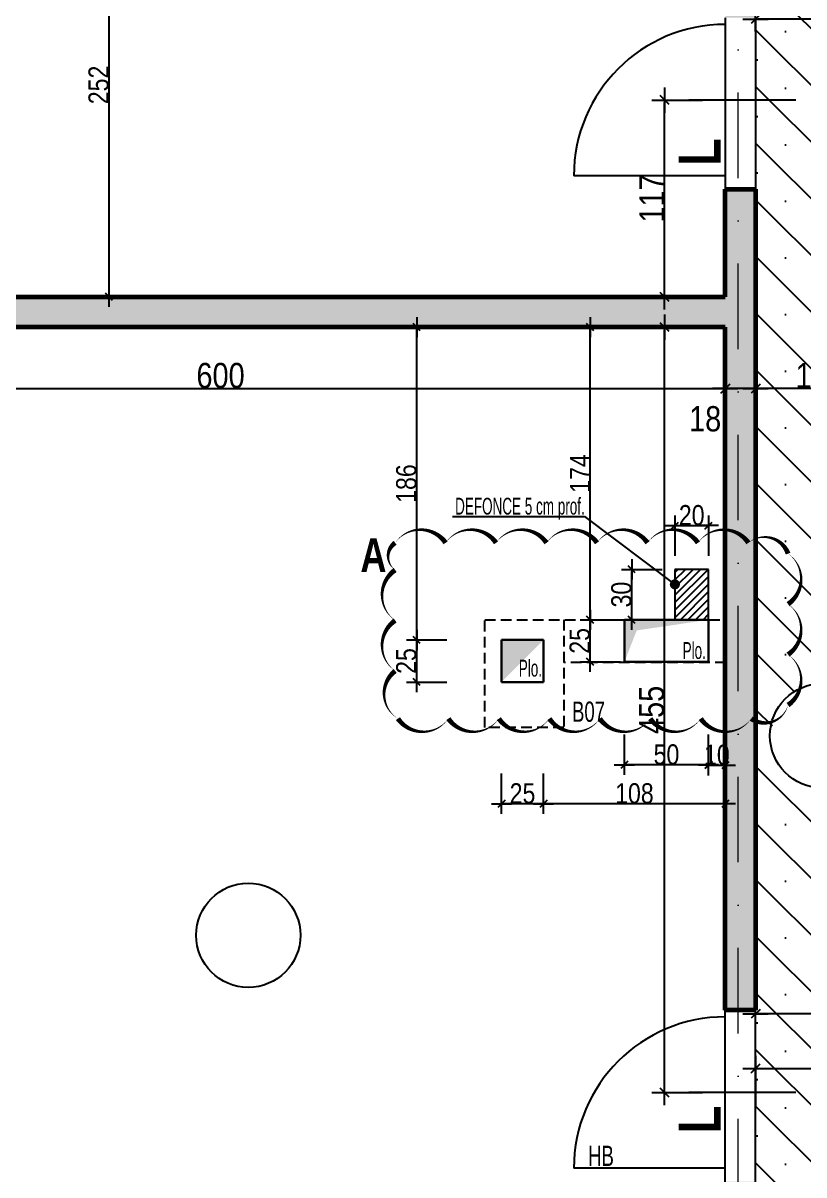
# Model space of a CAD drawing. Header units: millimetres. Extents: x 0 to 26138, y -32652 to 0.
# Drawn here: x 20123 to 20587, y -30599 to -29914 of the extents above; entities that cross this region are included whole.
import ezdxf
from ezdxf.enums import TextEntityAlignment as Align

# ---------------------------------------------------------------- set-up
doc = ezdxf.new("R2010")
doc.units = ezdxf.units.MM
for name, pattern in [('CACHE', [9.525, 6.35, -3.175]), ('CACHEX2', [19.05, 12.7, -6.35]), ('TIRETPTX2', [50.8, 25.4, -12.7, 0, -12.7])]:
    doc.linetypes.add(name, pattern=pattern)
for name, color, linetype in [('01_cote_gen', 4, 'Continuous'), ('01_linteaux', 2, 'Continuous'), ('01_murs_sup', 2, 'CACHEX2'), ('01_poch_murs', 253, 'Continuous'), ('01_resv', 32, 'Continuous'), ('01_texte', 230, 'Continuous'), ('AA_COTES', 2, 'Continuous')]:
    doc.layers.add(name, color=color, linetype=linetype)
doc.layers.add('01_murs_coup', color=5, linetype='Continuous', lineweight=60)
doc.layers.add('01_tram_axes', color=2, linetype='TIRETPTX2', lineweight=9)
doc.styles.add('ARIAL NA', font='ARIALN.TTF')
doc.styles.add('impact', font='impact.ttf')
doc.styles.add('STYLE2', font='ARIALN.TTF')
doc.dimstyles.new('JB50', dxfattribs={"dimscale": 0.1, "dimtxt": 150, "dimasz": 15, "dimexe": 0.1, "dimexo": 0.1, "dimgap": 0.09, "dimtad": 1, "dimdec": 1, "dimdsep": 46, "dimtxsty": 'STYLE2', "dimblk1": 'BOND_G', "dimblk2": 'BOND_D', "dimsah": 1, "dimcen": 1.5, "dimdle": 0.01, "dimse1": 1, "dimse2": 1, "dimclrd": 4, "dimclre": 2, "dimclrt": 6, "dimazin": 2, "dimtfac": 2.333333, "dimtdec": 1, "dimtix": 1, "dimtmove": 2, "dimatfit": 3, "dimldrblk": 'BOND_G', "dimfxl": 1, "dimtolj": 1, "dimtzin": 0, "dimarcsym": 0})
doc.dimstyles.new('JB50res', dxfattribs={"dimscale": 0.1, "dimtxt": 120, "dimasz": 12, "dimexe": 0.1, "dimexo": 0.1, "dimgap": 0.09, "dimtad": 1, "dimdec": 1, "dimdsep": 46, "dimtxsty": 'STYLE2', "dimblk1": 'BOND_G', "dimblk2": 'BOND_D', "dimsah": 1, "dimcen": 1.5, "dimdle": 0.01, "dimse1": 1, "dimse2": 1, "dimclrd": 4, "dimclre": 2, "dimclrt": 6, "dimazin": 2, "dimtfac": 2.333333, "dimtdec": 1, "dimtix": 1, "dimtmove": 2, "dimatfit": 3, "dimldrblk": 'BOND_G', "dimfxl": 1, "dimtolj": 1, "dimtzin": 0, "dimarcsym": 0})

# ---------------------------------------------------------------- blocks, each defined once
blk = doc.blocks.new('BOND_G')
at = {"layer": 'AA_COTES', "color": 0}
for p, q in [((0, -5), (0, 15)), ((5, 0), (-5, 0)), ((1.77, 1.77), (-1.77, -1.77))]:
    blk.add_line(p, q, dxfattribs=at)
blk = doc.blocks.new('BOND_D')
at = {"layer": 'AA_COTES', "color": 0}
for p, q in [((0, 5), (0, -15)), ((5, 0), (-5, 0)), ((-1.77, -1.77), (1.77, 1.77))]:
    blk.add_line(p, q, dxfattribs=at)
blk = doc.blocks.new('*D2297')
at = {"layer": '01_cote_gen', "color": 4, "lineweight": -2, "ltscale": 0.1, "transparency": 16777216}
blk.add_line((20796.12, -30045.38), (20796.12, -30072.96), dxfattribs=at)
at = {"layer": 'Defpoints', "color": 0, "ltscale": 0.1, "transparency": 16777216}
for p in [(20717.21, -30044.18), (0.48, -30074.16), (20796.12, -30074.16)]:
    blk.add_point(p, dxfattribs=at)
at = {"layer": '01_cote_gen', "color": 4, "lineweight": -2, "ltscale": 0.1, "transparency": 16777216, "xscale": 1.2, "yscale": 1.2, "zscale": 1.2}
for name, p, rotation in [('BOND_G', (20796.12, -30044.18), 90), ('BOND_D', (20796.12, -30074.16), 270)]:
    blk.add_blockref(name, p, dxfattribs=dict(at, rotation=rotation))
at = {"layer": '01_cote_gen', "color": 6, "ltscale": 0.1, "transparency": 16777216, "insert": (20789.99, -30059.17), "char_height": 12, "attachment_point": 5, "rotation": 90, "style": 'STYLE2'}
blk.add_mtext('\\A1;30', dxfattribs=at)
blk = doc.blocks.new('*D2301')
at = {"layer": '01_cote_gen', "color": 4, "lineweight": -2, "ltscale": 2, "transparency": 16777216}
blk.add_line((20671.72, -85.1), (20574.72, -85.1), dxfattribs=at)
at = {"layer": 'Defpoints', "color": 0, "ltscale": 2, "transparency": 16777216}
for p in [(20673.22, 0), (20573.22, -85.1), (20573.22, -31959.23)]:
    blk.add_point(p, dxfattribs=at)
at = {"layer": '01_cote_gen', "color": 4, "lineweight": -2, "ltscale": 2, "transparency": 16777216, "xscale": 1.5, "yscale": 1.5, "zscale": 1.5, "rotation": 180}
blk.add_blockref('BOND_D', (20573.22, -85.1), dxfattribs=at)
at = {"layer": '01_cote_gen', "color": 4, "lineweight": -2, "ltscale": 2, "transparency": 16777216, "xscale": 1.5, "yscale": 1.5, "zscale": 1.5}
blk.add_blockref('BOND_G', (20673.22, -85.1), dxfattribs=at)
at = {"layer": '01_cote_gen', "color": 6, "lineweight": 0, "ltscale": 2, "transparency": 16777216, "insert": (20623.22, -77.43), "char_height": 15, "attachment_point": 5, "style": 'STYLE2'}
blk.add_mtext('\\A1;100', dxfattribs=at)
blk = doc.blocks.new('*D3058')
at = {"layer": '01_cote_gen', "color": 4, "lineweight": -2, "transparency": 16777216}
blk.add_line((20685.72, -30131.74), (20559.72, -30131.74), dxfattribs=at)
at = {"layer": 'Defpoints', "color": 0, "transparency": 16777216}
for p in [(20558.22, -30101.14), (20687.22, -30101.14), (20558.22, -30131.74)]:
    blk.add_point(p, dxfattribs=at)
at = {"layer": '01_cote_gen', "color": 4, "lineweight": -2, "transparency": 16777216, "xscale": 1.5, "yscale": 1.5, "zscale": 1.5, "rotation": 180}
blk.add_blockref('BOND_D', (20558.22, -30131.74), dxfattribs=at)
at = {"layer": '01_cote_gen', "color": 4, "lineweight": -2, "transparency": 16777216, "xscale": 1.5, "yscale": 1.5, "zscale": 1.5}
blk.add_blockref('BOND_G', (20687.22, -30131.74), dxfattribs=at)
at = {"layer": '01_cote_gen', "color": 6, "transparency": 16777216, "insert": (20596.36, -30124.08), "char_height": 15, "attachment_point": 5, "style": 'STYLE2'}
blk.add_mtext('\\A1;129', dxfattribs=at)
blk = doc.blocks.new('*D3063')
at = {"layer": '01_cote_gen', "color": 4, "lineweight": -2, "transparency": 16777216}
blk.add_line((20556.72, -30131.73), (20541.72, -30131.73), dxfattribs=at)
at = {"layer": 'Defpoints', "color": 0, "transparency": 16777216}
for p in [(20540.22, -30131.73), (20540.22, -30166.15), (20558.22, -30166.15)]:
    blk.add_point(p, dxfattribs=at)
at = {"layer": '01_cote_gen', "color": 4, "lineweight": -2, "transparency": 16777216, "xscale": 1.5, "yscale": 1.5, "zscale": 1.5, "rotation": 180}
blk.add_blockref('BOND_D', (20540.22, -30131.73), dxfattribs=at)
at = {"layer": '01_cote_gen', "color": 4, "lineweight": -2, "transparency": 16777216, "xscale": 1.5, "yscale": 1.5, "zscale": 1.5}
blk.add_blockref('BOND_G', (20558.22, -30131.73), dxfattribs=at)
at = {"layer": '01_cote_gen', "color": 6, "transparency": 16777216, "insert": (20528.27, -30149.79), "char_height": 15, "attachment_point": 5, "style": 'STYLE2'}
blk.add_mtext('\\A1;18', dxfattribs=at)
blk = doc.blocks.new('*D3183')
at = {"layer": '01_cote_gen', "color": 4, "lineweight": -2, "ltscale": 0.1, "transparency": 16777216}
blk.add_line((20796.12, -30045.38), (20796.12, -30072.96), dxfattribs=at)
at = {"layer": 'Defpoints', "color": 0, "ltscale": 0.1, "transparency": 16777216}
for p in [(20717.21, -30044.18), (0.48, -30074.16), (20796.12, -30074.16)]:
    blk.add_point(p, dxfattribs=at)
at = {"layer": '01_cote_gen', "color": 4, "lineweight": -2, "ltscale": 0.1, "transparency": 16777216, "xscale": 1.2, "yscale": 1.2, "zscale": 1.2}
for name, p, rotation in [('BOND_G', (20796.12, -30044.18), 90), ('BOND_D', (20796.12, -30074.16), 270)]:
    blk.add_blockref(name, p, dxfattribs=dict(at, rotation=rotation))
at = {"layer": '01_cote_gen', "color": 6, "ltscale": 0.1, "transparency": 16777216, "insert": (20789.99, -30059.17), "char_height": 12, "attachment_point": 5, "rotation": 90, "style": 'STYLE2'}
blk.add_mtext('\\A1;30', dxfattribs=at)
blk = doc.blocks.new('*D3101')
at = {"layer": '01_cote_gen', "color": 4, "lineweight": -2, "ltscale": 0.1, "transparency": 16777216}
blk.add_line((21306.72, -29912.04), (20559.72, -29912.04), dxfattribs=at)
at = {"layer": 'Defpoints', "color": 0, "ltscale": 0.1, "transparency": 16777216}
for p in [(20558.22, -29894.24), (21308.22, -29908.46), (20558.22, -29912.04)]:
    blk.add_point(p, dxfattribs=at)
at = {"layer": '01_cote_gen', "color": 4, "lineweight": -2, "ltscale": 0.1, "transparency": 16777216, "xscale": 1.5, "yscale": 1.5, "zscale": 1.5, "rotation": 180}
blk.add_blockref('BOND_D', (20558.22, -29912.04), dxfattribs=at)
at = {"layer": '01_cote_gen', "color": 4, "lineweight": -2, "ltscale": 0.1, "transparency": 16777216, "xscale": 1.5, "yscale": 1.5, "zscale": 1.5}
blk.add_blockref('BOND_G', (21308.22, -29912.04), dxfattribs=at)
at = {"layer": '01_cote_gen', "color": 6, "ltscale": 0.1, "transparency": 16777216, "insert": (20933.22, -29904.38), "char_height": 15, "attachment_point": 5, "style": 'STYLE2'}
blk.add_mtext('\\A1;750', dxfattribs=at)
blk = doc.blocks.new('*D3109')
at = {"layer": '01_cote_gen', "color": 4, "lineweight": -2, "ltscale": 0.1, "transparency": 16777216}
blk.add_line((19941.72, -30131.74), (20538.72, -30131.74), dxfattribs=at)
at = {"layer": 'Defpoints', "color": 0, "ltscale": 0.1, "transparency": 16777216}
for p in [(20540.22, -30131.74), (19940.22, -30158.73), (20540.22, -30185.54)]:
    blk.add_point(p, dxfattribs=at)
at = {"layer": '01_cote_gen', "color": 4, "lineweight": -2, "ltscale": 0.1, "transparency": 16777216, "xscale": 1.5, "yscale": 1.5, "zscale": 1.5, "rotation": 180}
blk.add_blockref('BOND_G', (19940.22, -30131.74), dxfattribs=at)
at = {"layer": '01_cote_gen', "color": 4, "lineweight": -2, "ltscale": 0.1, "transparency": 16777216, "xscale": 1.5, "yscale": 1.5, "zscale": 1.5}
blk.add_blockref('BOND_D', (20540.22, -30131.74), dxfattribs=at)
at = {"layer": '01_cote_gen', "color": 6, "ltscale": 0.1, "transparency": 16777216, "insert": (20240.22, -30124.08), "char_height": 15, "attachment_point": 5, "style": 'STYLE2'}
blk.add_mtext('\\A1;600', dxfattribs=at)
blk = doc.blocks.new('*D3044')
at = {"layer": '01_cote_gen', "color": 4, "lineweight": -2, "ltscale": 0.1, "transparency": 16777216}
blk.add_line((20685.72, -30503.46), (20559.72, -30503.46), dxfattribs=at)
at = {"layer": 'Defpoints', "color": 0, "ltscale": 0.1, "transparency": 16777216}
for p in [(20558.22, -30462.11), (20687.22, -30462.11), (20558.22, -30503.46)]:
    blk.add_point(p, dxfattribs=at)
at = {"layer": '01_cote_gen', "color": 4, "lineweight": -2, "ltscale": 0.1, "transparency": 16777216, "xscale": 1.5, "yscale": 1.5, "zscale": 1.5, "rotation": 180}
blk.add_blockref('BOND_D', (20558.22, -30503.46), dxfattribs=at)
at = {"layer": '01_cote_gen', "color": 4, "lineweight": -2, "ltscale": 0.1, "transparency": 16777216, "xscale": 1.5, "yscale": 1.5, "zscale": 1.5}
blk.add_blockref('BOND_G', (20687.22, -30503.46), dxfattribs=at)
at = {"layer": '01_cote_gen', "color": 6, "ltscale": 0.1, "transparency": 16777216, "insert": (20627.96, -30495.79), "char_height": 15, "attachment_point": 5, "style": 'STYLE2'}
blk.add_mtext('\\A1;129', dxfattribs=at)
blk = doc.blocks.new('*D3115')
at = {"layer": '01_cote_gen', "color": 4, "lineweight": -2, "ltscale": 0.1, "transparency": 16777216}
blk.add_line((20559.72, -30535.85), (20708.68, -30535.85), dxfattribs=at)
at = {"layer": 'Defpoints', "color": 0, "ltscale": 0.1, "transparency": 16777216}
for p in [(20558.22, -30532.67), (20710.18, -30532.67), (20710.18, -30535.85)]:
    blk.add_point(p, dxfattribs=at)
at = {"layer": '01_cote_gen', "color": 4, "lineweight": -2, "ltscale": 0.1, "transparency": 16777216, "xscale": 1.5, "yscale": 1.5, "zscale": 1.5, "rotation": 180}
blk.add_blockref('BOND_G', (20558.22, -30535.85), dxfattribs=at)
at = {"layer": '01_cote_gen', "color": 4, "lineweight": -2, "ltscale": 0.1, "transparency": 16777216, "xscale": 1.5, "yscale": 1.5, "zscale": 1.5}
blk.add_blockref('BOND_D', (20710.18, -30535.85), dxfattribs=at)
at = {"layer": '01_cote_gen', "color": 6, "ltscale": 0.1, "transparency": 16777216, "insert": (20628.21, -30528.19), "char_height": 15, "attachment_point": 5, "style": 'STYLE2'}
blk.add_mtext('\\A1;152', dxfattribs=at)
blk = doc.blocks.new('*D3148')
at = {"layer": '01_cote_gen', "color": 4, "lineweight": -2, "ltscale": 0.1, "transparency": 16777216}
blk.add_line((20504.15, -30075.73), (20504.15, -29961.75), dxfattribs=at)
at = {"layer": 'Defpoints', "color": 0, "ltscale": 0.1, "transparency": 16777216}
for p in [(20504.15, -29960.25), (20509.52, -29960.25), (20509.52, -30077.23)]:
    blk.add_point(p, dxfattribs=at)
at = {"layer": '01_cote_gen', "color": 4, "lineweight": -2, "ltscale": 0.1, "transparency": 16777216, "xscale": 1.5, "yscale": 1.5, "zscale": 1.5}
for name, p, rotation in [('BOND_D', (20504.15, -29960.25), 90), ('BOND_G', (20504.15, -30077.23), 270)]:
    blk.add_blockref(name, p, dxfattribs=dict(at, rotation=rotation))
at = {"layer": '01_cote_gen', "color": 6, "ltscale": 0.1, "transparency": 16777216, "insert": (20496.61, -30018.74), "char_height": 15, "attachment_point": 5, "rotation": 90, "style": 'STYLE2'}
blk.add_mtext('\\A1;117', dxfattribs=at)
blk = doc.blocks.new('*D3205')
at = {"layer": '01_cote_gen', "color": 4, "lineweight": -2, "ltscale": 0.1, "transparency": 16777216}
blk.add_line((20504.15, -30548.74), (20504.15, -30096.73), dxfattribs=at)
at = {"layer": 'Defpoints', "color": 0, "ltscale": 0.1, "transparency": 16777216}
for p in [(20504.15, -30095.23), (20518.51, -30095.23), (20518.51, -30550.24)]:
    blk.add_point(p, dxfattribs=at)
at = {"layer": '01_cote_gen', "color": 4, "lineweight": -2, "ltscale": 0.1, "transparency": 16777216, "xscale": 1.5, "yscale": 1.5, "zscale": 1.5}
for name, p, rotation in [('BOND_D', (20504.15, -30095.23), 90), ('BOND_G', (20504.15, -30550.24), 270)]:
    blk.add_blockref(name, p, dxfattribs=dict(at, rotation=rotation))
at = {"layer": '01_cote_gen', "color": 6, "ltscale": 0.1, "transparency": 16777216, "insert": (20496.51, -30322.74), "char_height": 15, "attachment_point": 5, "rotation": 90, "style": 'STYLE2'}
blk.add_mtext('\\A1;455', dxfattribs=at)
blk = doc.blocks.new('*D3496')
at = {"layer": '01_resv', "color": 4, "lineweight": -2, "ltscale": 0.1, "transparency": 16777216}
blk.add_line((20173.91, -30076.03), (20173.91, -29826.43), dxfattribs=at)
at = {"layer": 'Defpoints', "color": 0, "ltscale": 0.1, "transparency": 16777216}
for p in [(20173.91, -29825.23), (20216.92, -29825.23), (20192.41, -30077.23)]:
    blk.add_point(p, dxfattribs=at)
at = {"layer": '01_resv', "color": 4, "lineweight": -2, "ltscale": 0.1, "transparency": 16777216, "xscale": 1.2, "yscale": 1.2, "zscale": 1.2}
for name, p, rotation in [('BOND_D', (20173.91, -29825.23), 90), ('BOND_G', (20173.91, -30077.23), 270)]:
    blk.add_blockref(name, p, dxfattribs=dict(at, rotation=rotation))
at = {"layer": '01_resv', "color": 6, "ltscale": 0.1, "transparency": 16777216, "insert": (20167.77, -29951.23), "char_height": 12, "attachment_point": 5, "rotation": 90, "style": 'STYLE2'}
blk.add_mtext('\\A1;252', dxfattribs=at)
blk = doc.blocks.new('*D3523')
at = {"layer": '01_resv', "color": 4, "lineweight": -2, "ltscale": 0.1, "transparency": 16777216}
blk.add_line((20459.89, -30293.01), (20459.89, -30270.41), dxfattribs=at)
at = {"layer": 'Defpoints', "color": 0, "ltscale": 0.1, "transparency": 16777216}
for p in [(20459.89, -30269.21), (20480.27, -30269.21), (20480.27, -30294.21)]:
    blk.add_point(p, dxfattribs=at)
at = {"layer": '01_resv', "color": 4, "lineweight": -2, "ltscale": 0.1, "transparency": 16777216, "xscale": 1.2, "yscale": 1.2, "zscale": 1.2}
for name, p, rotation in [('BOND_D', (20459.89, -30269.21), 90), ('BOND_G', (20459.89, -30294.21), 270)]:
    blk.add_blockref(name, p, dxfattribs=dict(at, rotation=rotation))
at = {"layer": '01_resv', "color": 6, "ltscale": 0.1, "transparency": 16777216, "insert": (20453.75, -30281.71), "char_height": 12, "attachment_point": 5, "rotation": 90, "style": 'STYLE2'}
blk.add_mtext('\\A1;25', dxfattribs=at)
blk = doc.blocks.new('*D3524')
at = {"layer": '01_resv', "color": 4, "lineweight": -2, "ltscale": 0.1, "transparency": 16777216}
blk.add_line((20459.89, -30268.01), (20459.89, -30096.43), dxfattribs=at)
at = {"layer": 'Defpoints', "color": 0, "ltscale": 0.1, "transparency": 16777216}
for p in [(20459.89, -30095.23), (20468.88, -30095.23), (20468.88, -30269.21)]:
    blk.add_point(p, dxfattribs=at)
at = {"layer": '01_resv', "color": 4, "lineweight": -2, "ltscale": 0.1, "transparency": 16777216, "xscale": 1.2, "yscale": 1.2, "zscale": 1.2}
for name, p, rotation in [('BOND_D', (20459.89, -30095.23), 90), ('BOND_G', (20459.89, -30269.21), 270)]:
    blk.add_blockref(name, p, dxfattribs=dict(at, rotation=rotation))
at = {"layer": '01_resv', "color": 6, "ltscale": 0.1, "transparency": 16777216, "insert": (20453.86, -30182.22), "char_height": 12, "attachment_point": 5, "rotation": 90, "style": 'STYLE2'}
blk.add_mtext('\\A1;174', dxfattribs=at)
blk = doc.blocks.new('*D3525')
at = {"layer": '01_resv', "color": 4, "lineweight": -2, "ltscale": 0.1, "transparency": 16777216}
blk.add_line((20356.81, -30304.99), (20356.81, -30282.39), dxfattribs=at)
at = {"layer": 'Defpoints', "color": 0, "ltscale": 0.1, "transparency": 16777216}
for p in [(20356.81, -30281.19), (20407.21, -30281.19), (20407.21, -30306.19)]:
    blk.add_point(p, dxfattribs=at)
at = {"layer": '01_resv', "color": 4, "lineweight": -2, "ltscale": 0.1, "transparency": 16777216, "xscale": 1.2, "yscale": 1.2, "zscale": 1.2}
for name, p, rotation in [('BOND_D', (20356.81, -30281.19), 90), ('BOND_G', (20356.81, -30306.19), 270)]:
    blk.add_blockref(name, p, dxfattribs=dict(at, rotation=rotation))
at = {"layer": '01_resv', "color": 6, "ltscale": 0.1, "transparency": 16777216, "insert": (20350.67, -30293.69), "char_height": 12, "attachment_point": 5, "rotation": 90, "style": 'STYLE2'}
blk.add_mtext('\\A1;25', dxfattribs=at)
blk = doc.blocks.new('*D3526')
at = {"layer": '01_resv', "color": 4, "lineweight": -2, "ltscale": 0.1, "transparency": 16777216}
blk.add_line((20356.81, -30279.99), (20356.81, -30096.43), dxfattribs=at)
at = {"layer": 'Defpoints', "color": 0, "ltscale": 0.1, "transparency": 16777216}
for p in [(20356.81, -30095.23), (20415.28, -30095.23), (20407.21, -30281.19)]:
    blk.add_point(p, dxfattribs=at)
at = {"layer": '01_resv', "color": 4, "lineweight": -2, "ltscale": 0.1, "transparency": 16777216, "xscale": 1.2, "yscale": 1.2, "zscale": 1.2}
for name, p, rotation in [('BOND_D', (20356.81, -30095.23), 90), ('BOND_G', (20356.81, -30281.19), 270)]:
    blk.add_blockref(name, p, dxfattribs=dict(at, rotation=rotation))
at = {"layer": '01_resv', "color": 6, "ltscale": 0.1, "transparency": 16777216, "insert": (20350.67, -30188.21), "char_height": 12, "attachment_point": 5, "rotation": 90, "style": 'STYLE2'}
blk.add_mtext('\\A1;186', dxfattribs=at)
blk = doc.blocks.new('*D3527')
at = {"layer": '01_resv', "color": 4, "lineweight": -2, "ltscale": 0.1, "transparency": 16777216}
for p, q in [((20529.07, -30355.67), (20527.87, -30355.67)), ((20530.27, -30355.67), (20540.22, -30355.67)), ((20541.42, -30355.67), (20542.62, -30355.67))]:
    blk.add_line(p, q, dxfattribs=at)
at = {"layer": 'Defpoints', "color": 0, "ltscale": 0.1, "transparency": 16777216}
for p in [(20530.27, -30288.1), (20540.22, -30288.1), (20540.22, -30355.67)]:
    blk.add_point(p, dxfattribs=at)
at = {"layer": '01_resv', "color": 4, "lineweight": -2, "ltscale": 0.1, "transparency": 16777216, "xscale": 1.2, "yscale": 1.2, "zscale": 1.2}
blk.add_blockref('BOND_G', (20530.27, -30355.67), dxfattribs=at)
at = {"layer": '01_resv', "color": 4, "lineweight": -2, "ltscale": 0.1, "transparency": 16777216, "xscale": 1.2, "yscale": 1.2, "zscale": 1.2, "rotation": 180}
blk.add_blockref('BOND_D', (20540.22, -30355.67), dxfattribs=at)
at = {"layer": '01_resv', "color": 6, "ltscale": 0.1, "transparency": 16777216, "insert": (20535.24, -30349.54), "char_height": 12, "attachment_point": 5, "style": 'STYLE2'}
blk.add_mtext('\\A1;10', dxfattribs=at)
blk = doc.blocks.new('*D3528')
at = {"layer": '01_resv', "color": 4, "lineweight": -2, "ltscale": 0.1, "transparency": 16777216}
blk.add_line((20529.07, -30355.46), (20481.47, -30355.46), dxfattribs=at)
at = {"layer": 'Defpoints', "color": 0, "ltscale": 0.1, "transparency": 16777216}
for p in [(20480.27, -30287.42), (20530.27, -30290.59), (20480.27, -30355.46)]:
    blk.add_point(p, dxfattribs=at)
at = {"layer": '01_resv', "color": 4, "lineweight": -2, "ltscale": 0.1, "transparency": 16777216, "xscale": 1.2, "yscale": 1.2, "zscale": 1.2, "rotation": 180}
blk.add_blockref('BOND_D', (20480.27, -30355.46), dxfattribs=at)
at = {"layer": '01_resv', "color": 4, "lineweight": -2, "ltscale": 0.1, "transparency": 16777216, "xscale": 1.2, "yscale": 1.2, "zscale": 1.2}
blk.add_blockref('BOND_G', (20530.27, -30355.46), dxfattribs=at)
at = {"layer": '01_resv', "color": 6, "ltscale": 0.1, "transparency": 16777216, "insert": (20505.27, -30349.32), "char_height": 12, "attachment_point": 5, "style": 'STYLE2'}
blk.add_mtext('\\A1;50', dxfattribs=at)
blk = doc.blocks.new('*D3529')
at = {"layer": '01_resv', "color": 4, "lineweight": -2, "ltscale": 0.1, "transparency": 16777216}
blk.add_line((20539.02, -30378.58), (20433.41, -30378.58), dxfattribs=at)
at = {"layer": 'Defpoints', "color": 0, "ltscale": 0.1, "transparency": 16777216}
for p in [(20540.22, -30290.82), (20432.21, -30306.19), (20432.21, -30378.58)]:
    blk.add_point(p, dxfattribs=at)
at = {"layer": '01_resv', "color": 4, "lineweight": -2, "ltscale": 0.1, "transparency": 16777216, "xscale": 1.2, "yscale": 1.2, "zscale": 1.2, "rotation": 180}
blk.add_blockref('BOND_D', (20432.21, -30378.58), dxfattribs=at)
at = {"layer": '01_resv', "color": 4, "lineweight": -2, "ltscale": 0.1, "transparency": 16777216, "xscale": 1.2, "yscale": 1.2, "zscale": 1.2}
blk.add_blockref('BOND_G', (20540.22, -30378.58), dxfattribs=at)
at = {"layer": '01_resv', "color": 6, "ltscale": 0.1, "transparency": 16777216, "insert": (20486.21, -30372.44), "char_height": 12, "attachment_point": 5, "style": 'STYLE2'}
blk.add_mtext('\\A1;108', dxfattribs=at)
blk = doc.blocks.new('*D3530')
at = {"layer": '01_resv', "color": 4, "lineweight": -2, "ltscale": 0.1, "transparency": 16777216}
blk.add_line((20431.01, -30378.58), (20408.41, -30378.58), dxfattribs=at)
at = {"layer": 'Defpoints', "color": 0, "ltscale": 0.1, "transparency": 16777216}
for p in [(20407.21, -30306.19), (20432.21, -30306.19), (20407.21, -30378.58)]:
    blk.add_point(p, dxfattribs=at)
at = {"layer": '01_resv', "color": 4, "lineweight": -2, "ltscale": 0.1, "transparency": 16777216, "xscale": 1.2, "yscale": 1.2, "zscale": 1.2, "rotation": 180}
blk.add_blockref('BOND_D', (20407.21, -30378.58), dxfattribs=at)
at = {"layer": '01_resv', "color": 4, "lineweight": -2, "ltscale": 0.1, "transparency": 16777216, "xscale": 1.2, "yscale": 1.2, "zscale": 1.2}
blk.add_blockref('BOND_G', (20432.21, -30378.58), dxfattribs=at)
at = {"layer": '01_resv', "color": 6, "ltscale": 0.1, "transparency": 16777216, "insert": (20419.71, -30372.44), "char_height": 12, "attachment_point": 5, "style": 'STYLE2'}
blk.add_mtext('\\A1;25', dxfattribs=at)
blk = doc.blocks.new('*D3830')
at = {"layer": '01_cote_gen', "color": 4, "lineweight": -2, "transparency": 16777216}
blk.add_line((20511.47, -30213.21), (20529.07, -30213.21), dxfattribs=at)
at = {"layer": 'Defpoints', "color": 0, "transparency": 16777216}
for p in [(20530.27, -30213.21), (20510.27, -30239.21), (20530.27, -30239.21)]:
    blk.add_point(p, dxfattribs=at)
at = {"layer": '01_cote_gen', "color": 4, "lineweight": -2, "transparency": 16777216, "xscale": 1.2, "yscale": 1.2, "zscale": 1.2, "rotation": 180}
blk.add_blockref('BOND_G', (20510.27, -30213.21), dxfattribs=at)
at = {"layer": '01_cote_gen', "color": 4, "lineweight": -2, "transparency": 16777216, "xscale": 1.2, "yscale": 1.2, "zscale": 1.2}
blk.add_blockref('BOND_D', (20530.27, -30213.21), dxfattribs=at)
at = {"layer": '01_cote_gen', "color": 6, "transparency": 16777216, "insert": (20520.27, -30207.07), "char_height": 12, "attachment_point": 5, "style": 'STYLE2'}
blk.add_mtext('\\A1;20', dxfattribs=at)
blk = doc.blocks.new('*D3831')
at = {"layer": '01_cote_gen', "color": 4, "lineweight": -2, "transparency": 16777216}
blk.add_line((20484.64, -30268.01), (20484.64, -30240.41), dxfattribs=at)
at = {"layer": 'Defpoints', "color": 0, "transparency": 16777216}
for p in [(20484.64, -30239.21), (20510.27, -30239.21), (20490.59, -30269.21)]:
    blk.add_point(p, dxfattribs=at)
at = {"layer": '01_cote_gen', "color": 4, "lineweight": -2, "transparency": 16777216, "xscale": 1.2, "yscale": 1.2, "zscale": 1.2}
for name, p, rotation in [('BOND_D', (20484.64, -30239.21), 90), ('BOND_G', (20484.64, -30269.21), 270)]:
    blk.add_blockref(name, p, dxfattribs=dict(at, rotation=rotation))
at = {"layer": '01_cote_gen', "color": 6, "transparency": 16777216, "insert": (20478.5, -30254.21), "char_height": 12, "attachment_point": 5, "rotation": 90, "style": 'STYLE2'}
blk.add_mtext('\\A1;30', dxfattribs=at)

msp = doc.modelspace()

# ---------------------------------------------------------------- hatches: boundary and pattern name
at = {"layer": '01_murs_sup', "ltscale": 0.1}
h = msp.add_hatch(dxfattribs=at)
h.set_pattern_fill('DASH', color=256, scale=2.5, angle=135)
h.set_pattern_definition([(135, (-7388.852, 4701.774), (-11.2253202, 9e-16), [7.9375, -7.9375])])
h.paths.add_polyline_path([(19940.22, -30095.23), (20540.22, -30095.23), (20540.22, -30501.22), (20558.22, -30501.22), (20558.22, -30013.24), (20540.22, -30013.24), (20540.22, -30077.23), (19940.22, -30077.23), (19940.22, -29822.23), (19924.22, -29822.23), (19924.22, -30222.23), (19940.22, -30222.23)])
h.paths.add_polyline_path([(19940.22, -30322.23), (19924.22, -30322.23), (19924.22, -30527.23), (19940.22, -30527.23)])
h.paths.add_polyline_path([(19940.25, -30907.23), (20540.25, -30907.23), (20540.22, -31112.23), (20581.22, -31112.23), (20581.22, -31094.23), (20558.22, -31094.23), (20558.22, -30603.22), (20540.22, -30603.22), (20540.25, -30889.23), (19940.25, -30889.23), (19940.22, -30827.23), (19924.22, -30827.23), (19924.22, -31118.23), (19940.22, -31118.23)])
h.paths.add_polyline_path([(19940.22, -31218.23), (19924.22, -31218.23), (19924.22, -31423.23), (19940.22, -31423.23)])
h.paths.add_polyline_path([(19965.22, -31663.23), (19940.22, -31663.23), (19940.22, -31523.23), (19924.22, -31523.23), (19924.22, -31679.23), (19965.22, -31679.23)])
h.paths.add_polyline_path([(20303.22, -31663.23), (20265.22, -31663.23), (20265.22, -31679.23), (20287.22, -31679.23), (20287.22, -31943.23), (20226.22, -31943.23), (20226.22, -31959.23), (21006.22, -31959.23), (21006.22, -31943.23), (20944.22, -31943.23), (20944.22, -31679.23), (20962.22, -31679.23), (20962.22, -31663.23), (20706.22, -31663.23), (20706.22, -30894.21), (20688.22, -30894.21), (20688.22, -31094.23), (20683.22, -31094.23), (20683.22, -31112.23), (20688.22, -31112.23), (20688.22, -31503.22), (20457.22, -31503.22), (20457.22, -31521.22), (20688.22, -31521.22), (20688.22, -31679.23), (20928.22, -31679.23), (20928.22, -31943.23), (20303.22, -31943.23)])
at = {"layer": '01_poch_murs', "ltscale": 0.1}
h = msp.add_hatch(color=256, dxfattribs=at)
h.dxf.hatch_style = 1
h.paths.add_polyline_path([(20558.22, -29552.29), (20540.22, -29552.29), (20540.22, -29250.23), (20437.22, -29250.23), (20437.22, -29266.23), (20540.22, -29266.23), (20540.22, -29911.24), (20558.22, -29911.24), (20558.22, -29877.24), (20934.22, -29877.24), (20934.22, -29859.21), (20558.22, -29859.23), (20558.22, -29266.23), (20637.22, -29266.23), (20637.22, -29250.23), (20558.22, -29250.23)])
h.paths.add_polyline_path([(20337.22, -29250.23), (20237.22, -29250.23), (20237.22, -29266.23), (20337.22, -29266.23)])
h.paths.add_polyline_path([(20037.22, -29250.23), (19924.22, -29250.23), (19924.22, -29722.23), (19940.22, -29722.23), (19940.22, -29266.23), (20037.22, -29266.23)])
h.paths.add_polyline_path([(21308.22, -29552.29), (21292.22, -29552.29), (21292.22, -29250.23), (21137.22, -29250.23), (21137.22, -29266.23), (21292.22, -29266.23), (21292.22, -29859.23), (21036.22, -29859.23), (21036.22, -29877.23), (21308.22, -29877.21)])
h.paths.add_polyline_path([(21037.22, -29250.23), (20837.22, -29250.23), (20837.22, -29266.23), (21037.22, -29266.23)])
h.paths.add_polyline_path([(20967.22, -30022.21), (20869.22, -30022.21), (20869.22, -30040.21), (20932.22, -30040.21), (20932.22, -30203.21), (20707.22, -30203.21), (20707.22, -30040.21), (20767.22, -30040.21), (20767.22, -30022.21), (20687.22, -30022.21), (20687.22, -30443.21), (20913.18, -30443.21), (20913.18, -30608.21), (20688.22, -30608.21), (20688.22, -30792.21), (20706.22, -30792.21), (20706.22, -30628.21), (20933.18, -30628.21), (20933.18, -30400.22), (21292.22, -30400.21), (21292.22, -30673.23), (21308.22, -30673.23), (21308.22, -30022.21), (21069.22, -30022.21), (21069.22, -30040.21), (21292.22, -30040.21), (21292.22, -30380.21), (20952.22, -30380.21), (20952.22, -30040.21), (20967.22, -30040.21)])
h.paths.add_polyline_path([(20932.22, -30223.21), (20932.22, -30313.21), (20707.22, -30313.21), (20707.22, -30223.21)], flags=16)
h.paths.add_polyline_path([(20932.22, -30333.21), (20932.22, -30380.21), (20913.18, -30380.21), (20913.18, -30423.21), (20707.22, -30423.21), (20707.22, -30333.21)], flags=16)
h.paths.add_polyline_path([(20558.22, -30013.24), (20540.22, -30013.24), (20540.22, -30077.23), (19940.22, -30077.23), (19940.22, -29822.23), (19924.22, -29822.23), (19924.22, -30222.23), (19940.22, -30222.23), (19940.22, -30095.23), (20540.22, -30095.23), (20540.22, -30501.22), (20558.22, -30501.22)])
h.paths.add_polyline_path([(20558.22, -30603.22), (20540.22, -30603.22), (20540.25, -30889.23), (19940.25, -30889.23), (19940.22, -30827.23), (19924.22, -30827.23), (19924.22, -31118.23), (19940.22, -31118.23), (19940.25, -30907.23), (20540.25, -30907.23), (20540.22, -31112.23), (20581.22, -31112.23), (20581.22, -31094.23), (20558.22, -31094.23)])
h.paths.add_polyline_path([(20706.22, -30894.21), (20688.22, -30894.21), (20688.22, -31094.23), (20683.22, -31094.23), (20683.22, -31112.23), (20688.22, -31112.23), (20688.22, -31503.22), (20457.22, -31503.22), (20457.22, -31521.22), (20688.22, -31521.22), (20688.22, -31679.23), (20928.22, -31679.23), (20928.22, -31943.23), (20673.22, -31943.23), (20673.22, -31943.23), (21006.22, -31943.23), (21006.22, -31943.23), (20944.22, -31943.23), (20944.22, -31679.23), (20962.22, -31679.23), (20962.22, -31663.23), (20706.22, -31663.23)])
h.paths.add_polyline_path([(21308.22, -30773.23), (21292.22, -30773.23), (21292.22, -31017.23), (21308.22, -31017.23)])
h.paths.add_polyline_path([(21571.22, -30618.23), (21326.22, -30618.23), (21326.22, -30025.23), (21562.22, -30025.23), (21562.22, -30007.23), (21310.22, -30007.23), (21310.22, -30634.23), (21571.22, -30634.23)])
h.paths.add_polyline_path([(21770.22, -30618.23), (21671.22, -30618.23), (21671.22, -30634.23), (21770.22, -30634.23)])
h.paths.add_polyline_path([(22106.22, -30618.23), (21870.22, -30618.23), (21870.22, -30634.23), (22106.22, -30634.23)])
h.paths.add_polyline_path([(22349.22, -30541.86), (22333.22, -30541.86), (22333.22, -30618.23), (22206.22, -30618.23), (22206.22, -30634.23), (22349.22, -30634.23)])
h.paths.add_polyline_path([(22349.22, -30517.23), (22333.22, -30517.23), (22333.22, -30541.86), (22349.22, -30541.86)])
h.paths.add_polyline_path([(22349.22, -30221.23), (22333.22, -30221.23), (22333.22, -30317.23), (22349.22, -30317.23)])
h.paths.add_polyline_path([(22349.71, -29763.27), (22333.71, -29763.27), (22333.22, -29933.23), (21907.22, -29933.23), (21907.22, -29868.23), (21887.22, -29868.23), (21887.22, -29933.23), (21721.22, -29933.23), (21721.22, -29859.23), (21664.22, -29859.23), (21664.22, -29877.23), (21703.22, -29877.23), (21703.22, -30007.23), (21664.22, -30007.23), (21664.22, -30025.23), (21721.22, -30025.23), (21721.22, -29951.23), (21887.22, -29951.23), (21887.22, -30016.23), (21907.22, -30016.23), (21907.22, -29951.23), (22333.22, -29951.23), (22333.22, -30121.23), (22349.22, -30121.23)])
h.paths.add_polyline_path([(22349.22, -29517.23), (22333.22, -29517.23), (22333.71, -29663.27), (22349.71, -29663.27)])
h.paths.add_polyline_path([(22349.22, -29250.23), (22212.22, -29250.23), (22212.22, -29266.23), (22333.22, -29266.23), (22333.22, -29317.23), (22349.22, -29317.23)])
h.paths.add_polyline_path([(21536.22, -29250.23), (21310.22, -29250.23), (21310.22, -29877.23), (21562.22, -29877.23), (21562.22, -29859.23), (21326.22, -29859.23), (21326.22, -29266.23), (21536.22, -29266.23)])
h.paths.add_polyline_path([(21794.22, -29250.23), (21636.22, -29250.23), (21636.22, -29266.23), (21794.22, -29266.23)])
h.paths.add_polyline_path([(22112.22, -29250.23), (21894.22, -29250.23), (21894.22, -29266.23), (22112.22, -29266.23)])
h = msp.add_hatch(dxfattribs=at)
h.set_pattern_fill('SACNCR', color=256, scale=10, angle=90)
h.set_pattern_definition([(135, (0, -5453.817), (-16.83798, -16.83798), []), (135, (1e-15, -5436.98), (-16.83798, -16.83798), [0, -23.8125])])
edge = h.paths.add_edge_path()
edge.add_arc((20598.56, -30337.54), 30.98, 0, 360)
h.paths.add_polyline_path([(21308.22, -29877.21), (21033.22, -29877.23), (21033.22, -29877.24), (20931.22, -29877.24), (20558.22, -29877.24), (20558.22, -29911.24), (20558.22, -30013.24), (20558.22, -30501.22), (20558.22, -30603.22), (20558.22, -31094.23), (20581.22, -31094.23), (20683.22, -31094.23), (20688.22, -31094.23), (20688.22, -30894.21), (20688.22, -30792.21), (20688.22, -30608.21), (20710.18, -30608.21), (20710.18, -30443.21), (20687.22, -30443.21), (20687.22, -30022.21), (20767.22, -30022.21), (20869.22, -30022.21), (20967.22, -30022.21), (21069.22, -30022.21), (21308.22, -30022.21)])
h.paths.add_polyline_path([(21703.22, -30007.23), (21703.22, -29877.23), (21577.22, -29877.23), (21310.22, -29877.23), (21310.22, -30007.23), (21577.22, -30007.23)])
at = {"layer": '01_resv', "ltscale": 0.1}
h = msp.add_hatch(dxfattribs=at)
h.set_pattern_fill('ANSI31', color=256)
h.set_pattern_definition([(45, (11496.898, -34162.5973), (-2.245064, 2.245064), [])])
h.paths.add_polyline_path([(20530.27, -30269.21), (20530.27, -30239.21), (20510.27, -30239.21), (20510.27, -30269.21)])

# ---------------------------------------------------------------- linework, layer by layer
at = {"layer": '01_linteaux', "ltscale": 0.1}
for p, q in [((20540.22, -29911.24), (20540.22, -30013.24)), ((20558.22, -29911.24), (20558.22, -30013.24)), ((20582.21, -29960.25), (20518.51, -29960.25)), ((20582.21, -29960.25), (20518.51, -29960.25)), ((20540.22, -30005.25), (20450.22, -30005.25)), ((20540.22, -30005.25), (20450.22, -30005.25)), ((20540.22, -30603.22), (20540.22, -30501.22)), ((20558.22, -30603.22), (20558.22, -30501.22)), ((20582.21, -30550.24), (20518.51, -30550.24)), ((20582.21, -30550.24), (20518.51, -30550.24)), ((20540.22, -30595.24), (20450.22, -30595.24)), ((20540.22, -30595.24), (20450.22, -30595.24))]:
    msp.add_line(p, q, dxfattribs=at)
for centre in [(20540.22, -30005.25), (20540.22, -30005.25), (20540.22, -30595.24), (20540.22, -30595.24)]:
    msp.add_arc(centre, 90, 90, 180, dxfattribs=at)
at = {"layer": '01_murs_coup'}
for p, q in [((20540.22, -30077.23), (20540.22, -30013.24)), ((20540.22, -30013.24), (20558.22, -30013.24)), ((20558.22, -30013.24), (20558.22, -30501.22)), ((19940.22, -30077.23), (20540.22, -30077.23)), ((20540.22, -30095.23), (19940.22, -30095.23)), ((20540.22, -30501.22), (20540.22, -30095.23)), ((20558.22, -30501.22), (20540.22, -30501.22))]:
    msp.add_line(p, q, dxfattribs=at)
at = {"layer": '01_murs_sup', "ltscale": 2}
for p, q in [((20540.22, -30077.23), (20540.22, -30013.24)), ((20540.22, -30013.24), (20558.22, -30013.24)), ((20558.22, -30013.24), (20558.22, -30501.22)), ((19940.22, -30077.23), (20540.22, -30077.23)), ((20540.22, -30095.23), (19940.22, -30095.23)), ((20540.22, -30501.22), (20540.22, -30095.23)), ((20558.22, -30501.22), (20540.22, -30501.22))]:
    msp.add_line(p, q, dxfattribs=at)
at = {"layer": '01_resv', "ltscale": 0.1}
for p, q in [((20530.27, -30239.21), (20510.27, -30239.21)), ((20510.27, -30239.21), (20510.27, -30269.21)), ((20530.27, -30269.21), (20530.27, -30239.21)), ((20510.27, -30269.21), (20530.27, -30269.21))]:
    msp.add_line(p, q, dxfattribs=at)
at = {"layer": '01_resv', "linetype": 'CACHE'}
for p, q in [((20397.23, -30269.21), (20540.53, -30269.21)), ((20397.23, -30333.21), (20397.23, -30269.21)), ((20444.23, -30269.21), (20444.23, -30333.21)), ((20540.53, -30294.5), (20444.23, -30294.5)), ((20444.23, -30333.21), (20397.23, -30333.21))]:
    msp.add_line(p, q, dxfattribs=at)
at = {"layer": '01_resv', "lineweight": 30}
for p, q in [((20530.27, -30269.21), (20480.27, -30269.21)), ((20480.27, -30269.21), (20480.27, -30294.21)), ((20530.27, -30269.21), (20480.27, -30269.21)), ((20530.27, -30294.21), (20530.27, -30269.21)), ((20419.71, -30281.19), (20407.21, -30281.19)), ((20407.21, -30281.19), (20407.21, -30306.19)), ((20432.21, -30281.19), (20407.21, -30281.19)), ((20432.21, -30281.19), (20419.71, -30281.19)), ((20432.21, -30306.19), (20432.21, -30281.19)), ((20480.27, -30294.21), (20530.27, -30294.21)), ((20407.21, -30306.19), (20432.21, -30306.19))]:
    msp.add_line(p, q, dxfattribs=at)
at = {"layer": '01_resv'}
msp.add_lwpolyline([(20344, -30223.43, 0, 3, -0.520567), (20374, -30223.43, 0, 3, -0.520567), (20404, -30223.43, 0, 3, -0.520567), (20434, -30223.43, 0, 3, -0.520567), (20464, -30223.43, 0, 3, -0.520567), (20494, -30223.43, 0, 3, -0.520567), (20524, -30223.43, 0, 3, -0.520567), (20554, -30223.43, 0, 3, -0.520567), (20577.55, -30229.88, 0, 3, -0.520567), (20577.55, -30259.88, 0, 3, -0.520567), (20577.55, -30289.88, 0, 3, -0.520567), (20577.55, -30319.88, 0, 3, -0.520567), (20555.63, -30327.96, 0, 3, -0.520567), (20525.63, -30327.96, 0, 3, -0.520567), (20495.63, -30327.96, 0, 3, -0.520567), (20465.63, -30327.96, 0, 3, -0.520567), (20435.63, -30327.96, 0, 3, -0.520567), (20405.63, -30327.96, 0, 3, -0.520567), (20375.63, -30327.96, 0, 3, -0.520567), (20345.63, -30327.96, 0, 3, -0.520567), (20344, -30299.59, 0, 3, -0.520567), (20344, -30269.59, 0, 3, -0.520567), (20344, -30239.59, 0, 3, -0.520567)], format="xyseb", close=True, dxfattribs=at)
at = {"layer": '01_resv', "ltscale": 0.1}
for points in [[(20480.27, -30294.21), (20480.27, -30269.21), (20487.6, -30275.52)], [(20480.27, -30269.21), (20530.27, -30269.21), (20487.6, -30275.52)], [(20407.21, -30306.19), (20407.21, -30281.19), (20432.21, -30281.19)]]:
    msp.add_solid(points, dxfattribs=at)
at = {"layer": '01_texte'}
for p, q in [((20378.06, -30207.83), (20456.61, -30207.83)), ((20456.61, -30207.83), (20510.27, -30248.12))]:
    msp.add_line(p, q, dxfattribs=at)
at = {"layer": '01_texte', "const_width": 3}
msp.add_lwpolyline([(20508.77, -30248.12, 1), (20511.77, -30248.12, 1)], format="xyb", close=True, dxfattribs=at)
at = {"layer": '01_texte'}
for centre in [(20597.78, -30338.1), (20256.7, -30456.76)]:
    msp.add_circle(centre, 30.98, dxfattribs=at)
at = {"layer": '01_tram_axes', "color": 253, "ltscale": 2}
msp.add_line((20547.72, -32142.26), (20547.91, -28568.65), dxfattribs=at)

# ---------------------------------------------------------------- texts
at = {"layer": '01_texte', "style": 'impact'}
for p in [(20545.09, -29991.08), (20545.09, -30566.22)]:
    msp.add_text('L', height=25, rotation=90, dxfattribs=at).set_placement(p, align=Align.BOTTOM_CENTER)
at = {"layer": '01_texte'}
for s, height, style, width, p in [('DEFONCE 5 cm prof.', 10, 'STYLE2', 0.7, (20379.64, -30206.65)), ('Plo.', 10, 'STYLE2', 0.7, (20514.88, -30292.47)), ('Plo.', 10, 'STYLE2', 0.7, (20417.5, -30302.96)), ('B07', 12, 'STYLE2', 0.8, (20449.16, -30329.8)), ('HB', 12, 'ARIAL NA', 0.8, (20458.75, -30593.88))]:
    msp.add_text(s, height=height, dxfattribs=dict(at, style=style, width=width)).set_placement(p)
at = {"layer": '01_texte', "style": 'impact'}
msp.add_text('A', height=20, dxfattribs=at).set_placement((20331.09, -30230.76), align=Align.MIDDLE)

# ---------------------------------------------------------------- dimensions: what is measured, and where the dimension line sits
at = {"layer": '01_cote_gen', "lineweight": 0, "ltscale": 2}
dim = msp.add_linear_dim(base=(20573.22, -85.1), p1=(20673.22, 0), p2=(20573.22, -31959.23), dimstyle='JB50', dxfattribs=at)
dim.commit()
dim.dimension.update_dxf_attribs({"geometry": '*D2301', "text_midpoint": (20623.22, -77.43)})
at = {"layer": '01_cote_gen', "ltscale": 0.1}
for base, p1, p2, picture, middle in [((20558.22, -29912.04), (21308.22, -29908.46), (20558.22, -29894.24), '*D3101', (20933.22, -29904.38)), ((20540.22, -30131.74), (19940.22, -30158.73), (20540.22, -30185.54), '*D3109', (20240.22, -30124.08))]:
    dim = msp.add_linear_dim(base=base, p1=p1, p2=p2, dimstyle='JB50', dxfattribs=at)
    dim.commit()
    dim.dimension.update_dxf_attribs({"geometry": picture, "text_midpoint": middle})
for base, p1, p2, dimstyle, picture, middle in [((20504.15, -29960.25), (20509.52, -30077.23), (20509.52, -29960.25), 'JB50', '*D3148', (20496.61, -30018.74)), ((20796.12, -30074.16), (20717.21, -30044.18), (0.48, -30074.16), 'JB50res', '*D2297', (20789.99, -30059.17)), ((20796.12, -30074.16), (20717.21, -30044.18), (0.48, -30074.16), 'JB50res', '*D3183', (20789.99, -30059.17)), ((20504.15, -30095.23), (20518.51, -30550.24), (20518.51, -30095.23), 'JB50', '*D3205', (20496.51, -30322.74))]:
    dim = msp.add_linear_dim(base=base, p1=p1, p2=p2, angle=90, dimstyle=dimstyle, dxfattribs=at)
    dim.commit()
    dim.dimension.update_dxf_attribs({"geometry": picture, "text_midpoint": middle})
at = {"layer": '01_cote_gen'}
for base, p1, p2, picture, middle in [((20558.22, -30131.74), (20687.22, -30101.14), (20558.22, -30101.14), '*D3058', (20596.36, -30124.08)), ((20540.22, -30131.73), (20558.22, -30166.15), (20540.22, -30166.15), '*D3063', (20528.27, -30149.79))]:
    dim = msp.add_linear_dim(base=base, p1=p1, p2=p2, dimstyle='JB50', dxfattribs=at)
    dim.commit()
    dim.dimension.update_dxf_attribs({"geometry": picture, "text_midpoint": middle, "dimtype": 160})
dim = msp.add_linear_dim(base=(20530.27, -30213.21), p1=(20510.27, -30239.21), p2=(20530.27, -30239.21), dimstyle='JB50res', dxfattribs=at)
dim.commit()
dim.dimension.update_dxf_attribs({"geometry": '*D3830', "text_midpoint": (20520.27, -30207.07)})
dim = msp.add_linear_dim(base=(20484.64, -30239.21), p1=(20490.59, -30269.21), p2=(20510.27, -30239.21), angle=90, dimstyle='JB50res', dxfattribs=at)
dim.commit()
dim.dimension.update_dxf_attribs({"geometry": '*D3831', "text_midpoint": (20478.5, -30254.21)})
at = {"layer": '01_cote_gen', "ltscale": 0.1}
for base, p1, p2, picture, middle in [((20558.22, -30503.46), (20687.22, -30462.11), (20558.22, -30462.11), '*D3044', (20627.96, -30495.79)), ((20710.18, -30535.85), (20558.22, -30532.67), (20710.18, -30532.67), '*D3115', (20628.21, -30528.19))]:
    dim = msp.add_linear_dim(base=base, p1=p1, p2=p2, dimstyle='JB50', dxfattribs=at)
    dim.commit()
    dim.dimension.update_dxf_attribs({"geometry": picture, "text_midpoint": middle, "dimtype": 160})
at = {"layer": '01_resv', "ltscale": 0.1}
for base, p1, p2, picture, middle in [((20173.91, -29825.23), (20192.41, -30077.23), (20216.92, -29825.23), '*D3496', (20167.77, -29951.23)), ((20356.81, -30095.23), (20407.21, -30281.19), (20415.28, -30095.23), '*D3526', (20350.67, -30188.21)), ((20459.89, -30095.23), (20468.88, -30269.21), (20468.88, -30095.23), '*D3524', (20453.86, -30182.22)), ((20459.89, -30269.21), (20480.27, -30294.21), (20480.27, -30269.21), '*D3523', (20453.75, -30281.71)), ((20356.81, -30281.19), (20407.21, -30306.19), (20407.21, -30281.19), '*D3525', (20350.67, -30293.69))]:
    dim = msp.add_linear_dim(base=base, p1=p1, p2=p2, angle=90, dimstyle='JB50res', dxfattribs=at)
    dim.commit()
    dim.dimension.update_dxf_attribs({"geometry": picture, "text_midpoint": middle})
for base, p1, p2, picture, middle in [((20480.27, -30355.46), (20530.27, -30290.59), (20480.27, -30287.42), '*D3528', (20505.27, -30349.32)), ((20540.2197, -30355.6732), (20530.2652, -30288.097), (20540.2197, -30288.097), '*D3527', (20535.2424, -30349.5373)), ((20432.21, -30378.58), (20540.22, -30290.82), (20432.21, -30306.19), '*D3529', (20486.21, -30372.44)), ((20407.21, -30378.58), (20432.21, -30306.19), (20407.21, -30306.19), '*D3530', (20419.71, -30372.44))]:
    dim = msp.add_linear_dim(base=base, p1=p1, p2=p2, dimstyle='JB50res', dxfattribs=at)
    dim.commit()
    dim.dimension.update_dxf_attribs({"geometry": picture, "text_midpoint": middle})

doc.saveas('drawing.dxf')
